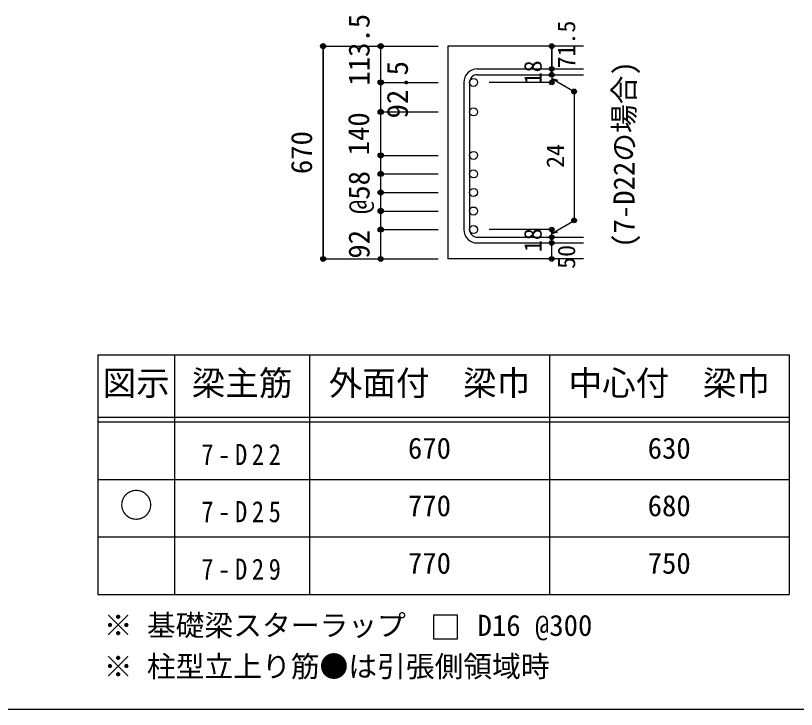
# Model space of a CAD drawing. Units: millimetres at full size, sheet at 1:30, with parts at other scales. Extents: x -5973 to 5954, y -4195 to 4201.
# Drawn here: x 1190 to 3633, y -4195 to -2024 of the extents above; entities that cross this region are included whole.
import ezdxf
from ezdxf.enums import TextEntityAlignment as Align

# ---------------------------------------------------------------- set-up
doc = ezdxf.new("R2010")
doc.units = ezdxf.units.MM
doc.header["$LTSCALE"] = 30
doc.header["$PDMODE"] = 32
doc.header["$PDSIZE"] = 15
for name, color, linetype in [('0-1_躯体線', 2, 'Continuous'), ('0-5_基礎梁筋', 7, 'Continuous'), ('0-6_スタラップ筋', 7, 'Continuous'), ('0-7_文字', 4, 'Continuous'), ('0-D_寸法', 4, 'Continuous'), ('6-7_文字', 7, 'Continuous'), ('6-E_枠', 7, 'Continuous'), ('F-0_枠', 6, 'Continuous')]:
    doc.layers.add(name, color=color, linetype=linetype)
doc.styles.add('ＭＳ ゴシック', font='')
doc.styles.get('ＭＳ ゴシック').set_extended_font_data('MS Gothic')

msp = doc.modelspace()

# ---------------------------------------------------------------- linework, layer by layer
at = {"layer": '0-1_躯体線'}
for p, q in [((2967.44, -2119.43), (2542.44, -2119.43)), ((2542.44, -2119.43), (2542.44, -2785.43)), ((2967.44, -2785.43), (2542.44, -2785.43))]:
    msp.add_line(p, q, dxfattribs=at)
at = {"layer": '0-5_基礎梁筋', "color": 3}
for centre in [(2622.94, -2232.86), (2622.94, -2325.43), (2622.94, -2461.43), (2622.94, -2519.43), (2622.94, -2577.43), (2622.94, -2635.43), (2622.94, -2693.43), (2622.94, -2693.43)]:
    msp.add_circle(centre, 12.5, dxfattribs=at)
at = {"layer": '0-6_スタラップ筋'}
for p, q in [((2634.44, -2190.86), (2967.44, -2190.86)), ((2634.44, -2208.86), (2967.44, -2208.86)), ((2592.44, -2232.86), (2592.44, -2693.43)), ((2610.44, -2232.86), (2610.44, -2693.43)), ((2634.44, -2717.43), (2967.44, -2717.43)), ((2634.44, -2735.43), (2967.44, -2735.43))]:
    msp.add_line(p, q, dxfattribs=at)
for centre, radius, start, end in [((2634.44, -2232.86), 42, 90, 180), ((2634.44, -2232.86), 24, 90, 180), ((2634.44, -2693.43), 42, 180, 270), ((2634.44, -2693.43), 24, 180, 270)]:
    msp.add_arc(centre, radius, start, end, dxfattribs=at)
at = {"layer": '0-D_寸法'}
for p, q in [((2152.44, -2119.43), (2332.44, -2119.43)), ((2152.44, -2119.43), (2332.44, -2119.43)), ((2152.44, -2785.43), (2152.44, -2119.43)), ((2152.44, -2119.43), (2152.44, -2785.43)), ((2332.44, -2119.43), (2512.44, -2119.43)), ((2332.44, -2119.43), (2512.44, -2119.43)), ((2867.44, -2190.86), (2867.44, -2119.43)), ((2867.44, -2119.43), (2867.44, -2190.86)), ((2867.44, -2208.86), (2867.44, -2190.86)), ((2867.44, -2208.86), (2867.44, -2232.86)), ((2867.44, -2220.86), (2937.5, -2261.31)), ((2867.44, -2220.86), (2886.76, -2226.04)), ((2332.44, -2232.86), (2512.44, -2232.86)), ((2332.44, -2232.86), (2512.44, -2232.86)), ((2867.44, -2232.86), (2671.35, -2232.86)), ((2937.5, -2261.31), (2937.5, -2664.99)), ((2332.44, -2461.43), (2332.44, -2301.93)), ((2332.44, -2325.43), (2512.44, -2325.43)), ((2332.44, -2325.43), (2512.44, -2325.43)), ((2332.44, -2461.43), (2512.44, -2461.43)), ((2332.44, -2461.43), (2512.44, -2461.43)), ((2332.44, -2693.43), (2332.44, -2461.43)), ((2332.44, -2519.43), (2512.44, -2519.43)), ((2332.44, -2519.43), (2512.44, -2519.43)), ((2332.44, -2577.43), (2512.44, -2577.43)), ((2332.44, -2577.43), (2512.44, -2577.43)), ((2332.44, -2635.43), (2512.44, -2635.43)), ((2332.44, -2635.43), (2512.44, -2635.43)), ((2867.44, -2705.43), (2937.5, -2664.99)), ((2332.44, -2693.43), (2512.44, -2693.43)), ((2332.44, -2785.43), (2332.44, -2693.43)), ((2332.44, -2693.43), (2512.44, -2693.43)), ((2332.44, -2693.43), (2512.44, -2693.43)), ((2867.44, -2693.43), (2671.35, -2693.43)), ((2867.44, -2717.43), (2867.44, -2693.43)), ((2867.44, -2705.43), (2886.76, -2700.26)), ((2867.44, -2735.43), (2867.44, -2717.43)), ((2867.44, -2785.43), (2867.44, -2735.43)), ((2152.44, -2785.43), (2332.44, -2785.43)), ((2332.44, -2785.43), (2512.44, -2785.43))]:
    msp.add_line(p, q, dxfattribs=at)
msp.add_lwpolyline([(2332.44, -2301.93), (2332.44, -2232.86), (2332.44, -2119.43)], dxfattribs=at)
for centre, radius in [((2152.44, -2119.43), 8), ((2152.44, -2119.43), 7.2), ((2152.44, -2119.43), 6.4), ((2152.44, -2119.43), 5.6), ((2152.44, -2119.43), 4.8), ((2152.44, -2119.43), 4), ((2152.44, -2119.43), 3.2), ((2152.44, -2119.43), 2.4), ((2152.44, -2119.43), 1.6), ((2152.44, -2119.43), 0.8), ((2332.44, -2119.43), 8), ((2332.44, -2119.43), 7.2), ((2332.44, -2119.43), 6.4), ((2332.44, -2119.43), 5.6), ((2332.44, -2119.43), 4.8), ((2332.44, -2119.43), 4), ((2332.44, -2119.43), 3.2), ((2332.44, -2119.43), 2.4), ((2332.44, -2119.43), 1.6), ((2332.44, -2119.43), 0.8), ((2867.44, -2119.43), 4), ((2867.44, -2119.43), 3.6), ((2867.44, -2119.43), 3.2), ((2867.44, -2119.43), 2.8), ((2867.44, -2119.43), 2.4), ((2867.44, -2119.43), 2), ((2867.44, -2119.43), 1.6), ((2867.44, -2119.43), 1.2), ((2867.44, -2119.43), 0.8), ((2867.44, -2119.43), 0.4), ((2867.44, -2190.86), 4), ((2867.44, -2190.86), 3.6), ((2867.44, -2190.86), 3.2), ((2867.44, -2190.86), 2.8), ((2867.44, -2190.86), 2.4), ((2867.44, -2190.86), 2), ((2867.44, -2190.86), 1.6), ((2867.44, -2190.86), 1.2), ((2867.44, -2190.86), 0.8), ((2867.44, -2190.86), 0.4), ((2867.44, -2208.86), 4), ((2867.44, -2208.86), 3.6), ((2867.44, -2208.86), 3.2), ((2867.44, -2208.86), 2.8), ((2867.44, -2208.86), 2.4), ((2867.44, -2208.86), 2), ((2867.44, -2208.86), 1.6), ((2867.44, -2208.86), 1.2), ((2867.44, -2208.86), 0.8), ((2867.44, -2208.86), 0.4), ((2332.44, -2232.86), 8), ((2332.44, -2232.86), 7.2), ((2332.44, -2232.86), 6.4), ((2332.44, -2232.86), 5.6), ((2332.44, -2232.86), 4.8), ((2332.44, -2232.86), 4), ((2332.44, -2232.86), 3.2), ((2332.44, -2232.86), 2.4), ((2332.44, -2232.86), 1.6), ((2332.44, -2232.86), 0.8), ((2867.44, -2232.86), 4), ((2867.44, -2232.86), 3.6), ((2867.44, -2232.86), 3.2), ((2867.44, -2232.86), 2.8), ((2867.44, -2232.86), 2.4), ((2867.44, -2232.86), 2), ((2867.44, -2232.86), 1.6), ((2867.44, -2232.86), 1.2), ((2867.44, -2232.86), 0.8), ((2867.44, -2232.86), 0.4), ((2937.5, -2261.31), 4), ((2937.5, -2261.31), 3.6), ((2937.5, -2261.31), 3.2), ((2937.5, -2261.31), 2.8), ((2937.5, -2261.31), 2.4), ((2937.5, -2261.31), 2), ((2937.5, -2261.31), 1.6), ((2937.5, -2261.31), 1.2), ((2937.5, -2261.31), 0.8), ((2937.5, -2261.31), 0.4), ((2332.44, -2325.43), 8), ((2332.44, -2325.43), 7.2), ((2332.44, -2325.43), 6.4), ((2332.44, -2325.43), 5.6), ((2332.44, -2325.43), 4.8), ((2332.44, -2325.43), 4), ((2332.44, -2325.43), 3.2), ((2332.44, -2325.43), 2.4), ((2332.44, -2325.43), 1.6), ((2332.44, -2325.43), 0.8), ((2332.44, -2461.43), 8), ((2332.44, -2461.43), 7.2), ((2332.44, -2461.43), 6.4), ((2332.44, -2461.43), 5.6), ((2332.44, -2461.43), 4.8), ((2332.44, -2461.43), 4), ((2332.44, -2461.43), 3.2), ((2332.44, -2461.43), 2.4), ((2332.44, -2461.43), 1.6), ((2332.44, -2461.43), 0.8), ((2332.44, -2519.43), 8), ((2332.44, -2519.43), 7.2), ((2332.44, -2519.43), 6.4), ((2332.44, -2519.43), 5.6), ((2332.44, -2519.43), 4.8), ((2332.44, -2519.43), 4), ((2332.44, -2519.43), 3.2), ((2332.44, -2519.43), 2.4), ((2332.44, -2519.43), 1.6), ((2332.44, -2519.43), 0.8), ((2332.44, -2577.43), 8), ((2332.44, -2577.43), 7.2), ((2332.44, -2577.43), 6.4), ((2332.44, -2577.43), 5.6), ((2332.44, -2577.43), 4.8), ((2332.44, -2577.43), 4), ((2332.44, -2577.43), 3.2), ((2332.44, -2577.43), 2.4), ((2332.44, -2577.43), 1.6), ((2332.44, -2577.43), 0.8), ((2332.44, -2635.43), 8), ((2332.44, -2635.43), 7.2), ((2332.44, -2635.43), 6.4), ((2332.44, -2635.43), 5.6), ((2332.44, -2635.43), 4.8), ((2332.44, -2635.43), 4), ((2332.44, -2635.43), 3.2), ((2332.44, -2635.43), 2.4), ((2332.44, -2635.43), 1.6), ((2332.44, -2635.43), 0.8), ((2937.5, -2664.99), 4), ((2937.5, -2664.99), 3.6), ((2937.5, -2664.99), 3.2), ((2937.5, -2664.99), 2.8), ((2332.44, -2693.43), 8), ((2332.44, -2693.43), 8), ((2332.44, -2693.43), 7.2), ((2332.44, -2693.43), 7.2), ((2937.5, -2664.99), 2.4), ((2937.5, -2664.99), 2), ((2937.5, -2664.99), 1.6), ((2937.5, -2664.99), 1.2), ((2937.5, -2664.99), 0.8), ((2937.5, -2664.99), 0.4), ((2332.44, -2693.43), 6.4), ((2332.44, -2693.43), 6.4), ((2332.44, -2693.43), 5.6), ((2332.44, -2693.43), 5.6), ((2332.44, -2693.43), 4.8), ((2332.44, -2693.43), 4.8), ((2332.44, -2693.43), 4), ((2332.44, -2693.43), 4), ((2332.44, -2693.43), 3.2), ((2332.44, -2693.43), 3.2), ((2332.44, -2693.43), 2.4), ((2332.44, -2693.43), 2.4), ((2332.44, -2693.43), 1.6), ((2332.44, -2693.43), 1.6), ((2332.44, -2693.43), 0.8), ((2332.44, -2693.43), 0.8), ((2867.44, -2693.43), 4), ((2867.44, -2693.43), 3.6), ((2867.44, -2693.43), 3.2), ((2867.44, -2693.43), 2.8), ((2867.44, -2693.43), 2.4), ((2867.44, -2693.43), 2), ((2867.44, -2693.43), 1.6), ((2867.44, -2693.43), 1.2), ((2867.44, -2693.43), 0.8), ((2867.44, -2693.43), 0.4), ((2867.44, -2717.43), 4), ((2867.44, -2735.43), 4), ((2867.44, -2717.43), 3.6), ((2867.44, -2735.43), 3.6), ((2867.44, -2717.43), 3.2), ((2867.44, -2735.43), 3.2), ((2867.44, -2717.43), 2.8), ((2867.44, -2735.43), 2.8), ((2867.44, -2717.43), 2.4), ((2867.44, -2735.43), 2.4), ((2867.44, -2717.43), 2), ((2867.44, -2735.43), 2), ((2867.44, -2717.43), 1.6), ((2867.44, -2735.43), 1.6), ((2867.44, -2717.43), 1.2), ((2867.44, -2735.43), 1.2), ((2867.44, -2717.43), 0.8), ((2867.44, -2735.43), 0.8), ((2867.44, -2717.43), 0.4), ((2867.44, -2735.43), 0.4), ((2152.44, -2785.43), 7.2), ((2152.44, -2785.43), 6.4), ((2152.44, -2785.43), 5.6), ((2152.44, -2785.43), 4.8), ((2152.44, -2785.43), 4), ((2152.44, -2785.43), 3.2), ((2152.44, -2785.43), 2.4), ((2152.44, -2785.43), 1.6), ((2332.44, -2785.43), 7.2), ((2332.44, -2785.43), 6.4), ((2332.44, -2785.43), 5.6), ((2332.44, -2785.43), 4.8), ((2332.44, -2785.43), 4), ((2332.44, -2785.43), 3.2), ((2332.44, -2785.43), 2.4), ((2332.44, -2785.43), 1.6), ((2867.44, -2785.43), 4), ((2867.44, -2785.43), 3.6), ((2867.44, -2785.43), 3.2), ((2867.44, -2785.43), 2.8), ((2867.44, -2785.43), 2.4), ((2867.44, -2785.43), 2), ((2867.44, -2785.43), 1.6), ((2867.44, -2785.43), 1.2), ((2152.44, -2785.43), 0.8), ((2332.44, -2785.43), 0.8), ((2867.44, -2785.43), 0.8), ((2867.44, -2785.43), 0.4)]:
    msp.add_circle(centre, radius, dxfattribs=at)
at = {"layer": '0-D_寸法', "color": 7}
for p in [(2152.44, -2119.43), (2152.44, -2119.43), (2332.44, -2119.43), (2867.44, -2119.43), (2867.44, -2190.86), (2867.44, -2208.86), (2332.44, -2232.86), (2867.44, -2232.86), (2937.5, -2261.31), (2332.44, -2325.43), (2332.44, -2461.43), (2332.44, -2519.43), (2332.44, -2577.43), (2332.44, -2635.43), (2937.5, -2664.99), (2332.44, -2693.43), (2332.44, -2693.43), (2867.44, -2693.43), (2867.44, -2717.43), (2867.44, -2735.43), (2152.44, -2785.43), (2152.44, -2785.43), (2332.44, -2785.43), (2867.44, -2785.43)]:
    msp.add_point(p, dxfattribs=at)
at = {"layer": '6-7_文字'}
msp.add_lwpolyline([(2497.39, -3974.86), (2572.39, -3974.86), (2572.39, -3899.86), (2497.39, -3899.86)], close=True, dxfattribs=at)
at = {"layer": '6-E_枠', "color": 3}
for p, q in [((1447.71, -3085.43), (1447.71, -3835.43)), ((1447.71, -3085.43), (3610.24, -3085.43)), ((3610.24, -3085.43), (3610.24, -3835.43)), ((1447.71, -3835.43), (3610.24, -3835.43))]:
    msp.add_line(p, q, dxfattribs=at)
at = {"layer": '6-E_枠'}
for p, q in [((1687.71, -3085.43), (1687.71, -3835.43)), ((2110.24, -3085.43), (2110.24, -3835.43)), ((2860.24, -3085.43), (2860.24, -3835.43)), ((1447.71, -3280.43), (3610.24, -3280.43)), ((1447.71, -3295.43), (3610.24, -3295.43)), ((1447.71, -3475.43), (3610.24, -3475.43)), ((1447.71, -3655.43), (3610.24, -3655.43))]:
    msp.add_line(p, q, dxfattribs=at)
at = {"layer": 'F-0_枠'}
msp.add_line((5954.1, -4195.24), (-5972.88, -4195.24), dxfattribs=at)

# ---------------------------------------------------------------- texts
at = {"layer": '0-7_文字', "color": 7, "style": 'ＭＳ ゴシック'}
msp.add_text('(7-D22の場合)', height=65.98, rotation=90, dxfattribs=at).set_placement((3146.43, -2750.67), align=Align.BOTTOM_LEFT)
at = {"layer": '0-D_寸法', "style": 'ＭＳ ゴシック'}
for s, height, p in [('113.5', 65.98, (2317.44, -2242.9)), ('71.5', 54.99, (2957.44, -2189.13)), ('92.5', 65.98, (2437.44, -2345.65)), ('18', 54.99, (2852.44, -2238.86)), ('140', 65.98, (2316.01, -2461.12)), ('670', 65.98, (2137.44, -2519.93)), ('24', 54.99, (2922.5, -2500.65)), ('@58', 65.98, (2317.44, -2644.93)), ('92', 65.98, (2317.44, -2784.43)), ('18', 54.99, (2852.44, -2763.93)), ('50', 54.99, (2957.44, -2816.43))]:
    msp.add_text(s, height=height, rotation=90, dxfattribs=at).set_placement(p, align=Align.BOTTOM_LEFT)
at = {"layer": '6-7_文字', "color": 2, "style": 'ＭＳ ゴシック'}
for s, p in [('梁主筋', (1741.48, -3235.43)), ('外面付\u3000梁巾', (2170.24, -3235.43)), ('中心付\u3000梁巾', (2920.24, -3235.43)), ('図示', (1462.71, -3235.43)), ('○', (1515.21, -3617.93))]:
    msp.add_text(s, height=76.98, dxfattribs=at).set_placement(p, align=Align.BOTTOM_LEFT)
at = {"layer": '6-7_文字', "style": 'ＭＳ ゴシック'}
for s, p in [('670', (2417.74, -3430.43)), ('630', (3167.74, -3430.43)), ('770', (2417.74, -3610.43)), ('680', (3167.74, -3610.43)), ('770', (2417.74, -3790.43)), ('750', (3167.74, -3790.43)), ('※ 基礎梁スターラップ     D16 @300', (1466.27, -3985.01)), ('※ 柱型立上り筋●は引張側領域時', (1466.27, -4113.51))]:
    msp.add_text(s, height=65.98, dxfattribs=at).set_placement(p, align=Align.BOTTOM_LEFT)
at = {"layer": '6-7_文字', "char_height": 65.98, "attachment_point": 7, "style": 'ＭＳ ゴシック'}
for s, insert in [('\\T1.38;\\W0.85;7-D22', (1771.48, -3430.43)), ('\\T1.38;\\W0.85;7-D25', (1771.48, -3610.43)), ('\\T1.38;\\W0.85;7-D29', (1771.48, -3790.43))]:
    msp.add_mtext(s, dxfattribs=dict(at, insert=insert))

doc.saveas('drawing.dxf')
